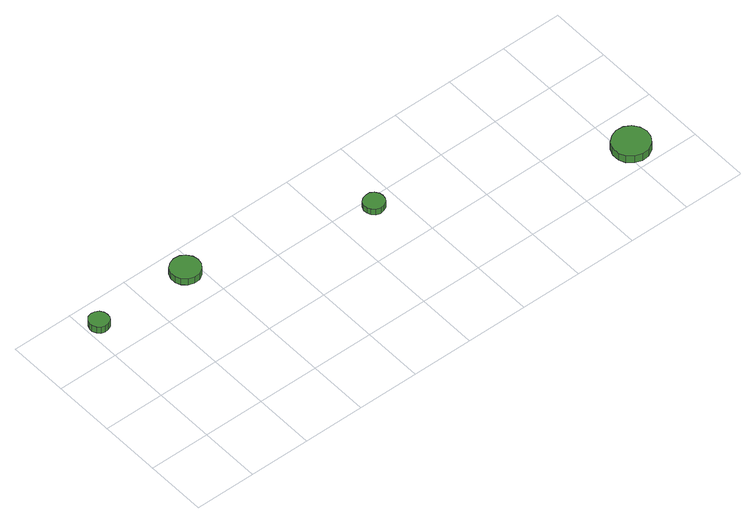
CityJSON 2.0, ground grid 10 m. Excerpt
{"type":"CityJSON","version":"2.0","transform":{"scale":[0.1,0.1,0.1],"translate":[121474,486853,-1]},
"CityObjects":{
"tree1":{"type":"SolitaryVegetationObject","attributes":{"function":"something"},"geometry":[{"type":"MultiSurface","lod":"1","boundaries":[[[0,1,2,3,4,5,6,7,8,9,10,11,12,13,14]],[[15,16,17,18,19,20,21,22,23,24,25,26,27,28,29]],[[0,29,28,1]],[[1,28,27,2]],[[2,27,26,3]],[[3,26,25,4]],[[4,25,24,5]],[[5,24,23,6]],[[6,23,22,7]],[[7,22,21,8]],[[8,21,20,9]],[[9,20,19,10]],[[10,19,18,11]],[[11,18,17,12]],[[12,17,16,13]],[[13,16,15,14]],[[14,15,29,0]]]}]},
"tree2":{"type":"SolitaryVegetationObject","attributes":{"function":"something"},"geometry":[{"type":"MultiSurface","lod":"1","boundaries":[[[30,31,32,33,34,35,36,37,38,39,40,41,42,43,44]],[[45,46,47,48,49,50,51,52,53,54,55,56,57,58,59]],[[30,59,58,31]],[[31,58,57,32]],[[32,57,56,33]],[[33,56,55,34]],[[34,55,54,35]],[[35,54,53,36]],[[36,53,52,37]],[[37,52,51,38]],[[38,51,50,39]],[[39,50,49,40]],[[40,49,48,41]],[[41,48,47,42]],[[42,47,46,43]],[[43,46,45,44]],[[44,45,59,30]]]}]},
"tree3":{"type":"SolitaryVegetationObject","attributes":{"function":"something"},"geometry":[{"type":"MultiSurface","lod":"1","boundaries":[[[60,61,62,63,64,65,66,67,68,69,70,71,72,73,74]],[[75,76,77,78,79,80,81,82,83,84,85,86,87,88,89]],[[60,89,88,61]],[[61,88,87,62]],[[62,87,86,63]],[[63,86,85,64]],[[64,85,84,65]],[[65,84,83,66]],[[66,83,82,67]],[[67,82,81,68]],[[68,81,80,69]],[[69,80,79,70]],[[70,79,78,71]],[[71,78,77,72]],[[72,77,76,73]],[[73,76,75,74]],[[74,75,89,60]]]}]},
"tree4":{"type":"SolitaryVegetationObject","attributes":{"function":"something"},"geometry":[{"type":"MultiSurface","lod":"1","boundaries":[[[90,91,92,93,94,95,96,97,98,99,100,101,102,103,104]],[[105,106,107,108,109,110,111,112,113,114,115,116,117,118,119]],[[90,119,118,91]],[[91,118,117,92]],[[92,117,116,93]],[[93,116,115,94]],[[94,115,114,95]],[[95,114,113,96]],[[96,113,112,97]],[[97,112,111,98]],[[98,111,110,99]],[[99,110,109,100]],[[100,109,108,101]],[[101,108,107,102]],[[102,107,106,103]],[[103,106,105,104]],[[104,105,119,90]]]}]},
"tree5":{"type":"SolitaryVegetationObject","attributes":{"function":"something"}}
},
"vertices":[
[36,260,19],[35,266,19],[31,272,19],[25,275,19],[19,276,19],[12,274,19],[8,269,19],[5,263,19],[5,257,19],[8,251,19],[12,246,19],[19,244,19],[25,245,19],[31,248,19],[35,253,19],[35,253,7],[31,248,7],[25,245,7],[19,244,7],[12,246,7],[8,251,7],[5,257,7],[5,263,7],[8,269,7],[12,274,7],[19,276,7],[25,275,7],[31,272,7],[35,266,7],[36,260,7],
[202,259,19],[200,268,19],[194,276,19],[186,281,19],[176,282,19],[167,279,19],[159,273,19],[155,264,19],[155,254,19],[159,245,19],[167,238,19],[176,235,19],[186,236,19],[194,241,19],[200,249,19],[200,249,7],[194,241,7],[186,236,7],[176,235,7],[167,238,7],[159,245,7],[155,254,7],[155,264,7],[159,273,7],[167,279,7],[176,282,7],[186,281,7],[194,276,7],[200,268,7],[202,259,7],
[481,186,18],[480,192,18],[476,198,18],[470,202,18],[463,202,18],[456,200,18],[451,196,18],[448,189,18],[448,182,18],[451,176,18],[456,171,18],[463,169,18],[470,170,18],[476,173,18],[480,179,18],[480,179,7],[476,173,7],[470,170,7],[463,169,7],[456,171,7],[451,176,7],[448,182,7],[448,189,7],[451,196,7],[456,200,7],[463,202,7],[470,202,7],[476,198,7],[480,192,7],[481,186,7],
[844,39,21],[841,51,21],[834,61,21],[823,67,21],[811,68,21],[800,64,21],[790,56,21],[785,45,21],[785,32,21],[790,21,21],[800,13,21],[811,9,21],[823,10,21],[834,17,21],[841,27,21],[841,27,7],[834,17,7],[823,10,7],[811,9,7],[800,13,7],[790,21,7],[785,32,7],[785,45,7],[790,56,7],[800,64,7],[811,68,7],[823,67,7],[834,61,7],[841,51,7],[844,39,7]
]}
